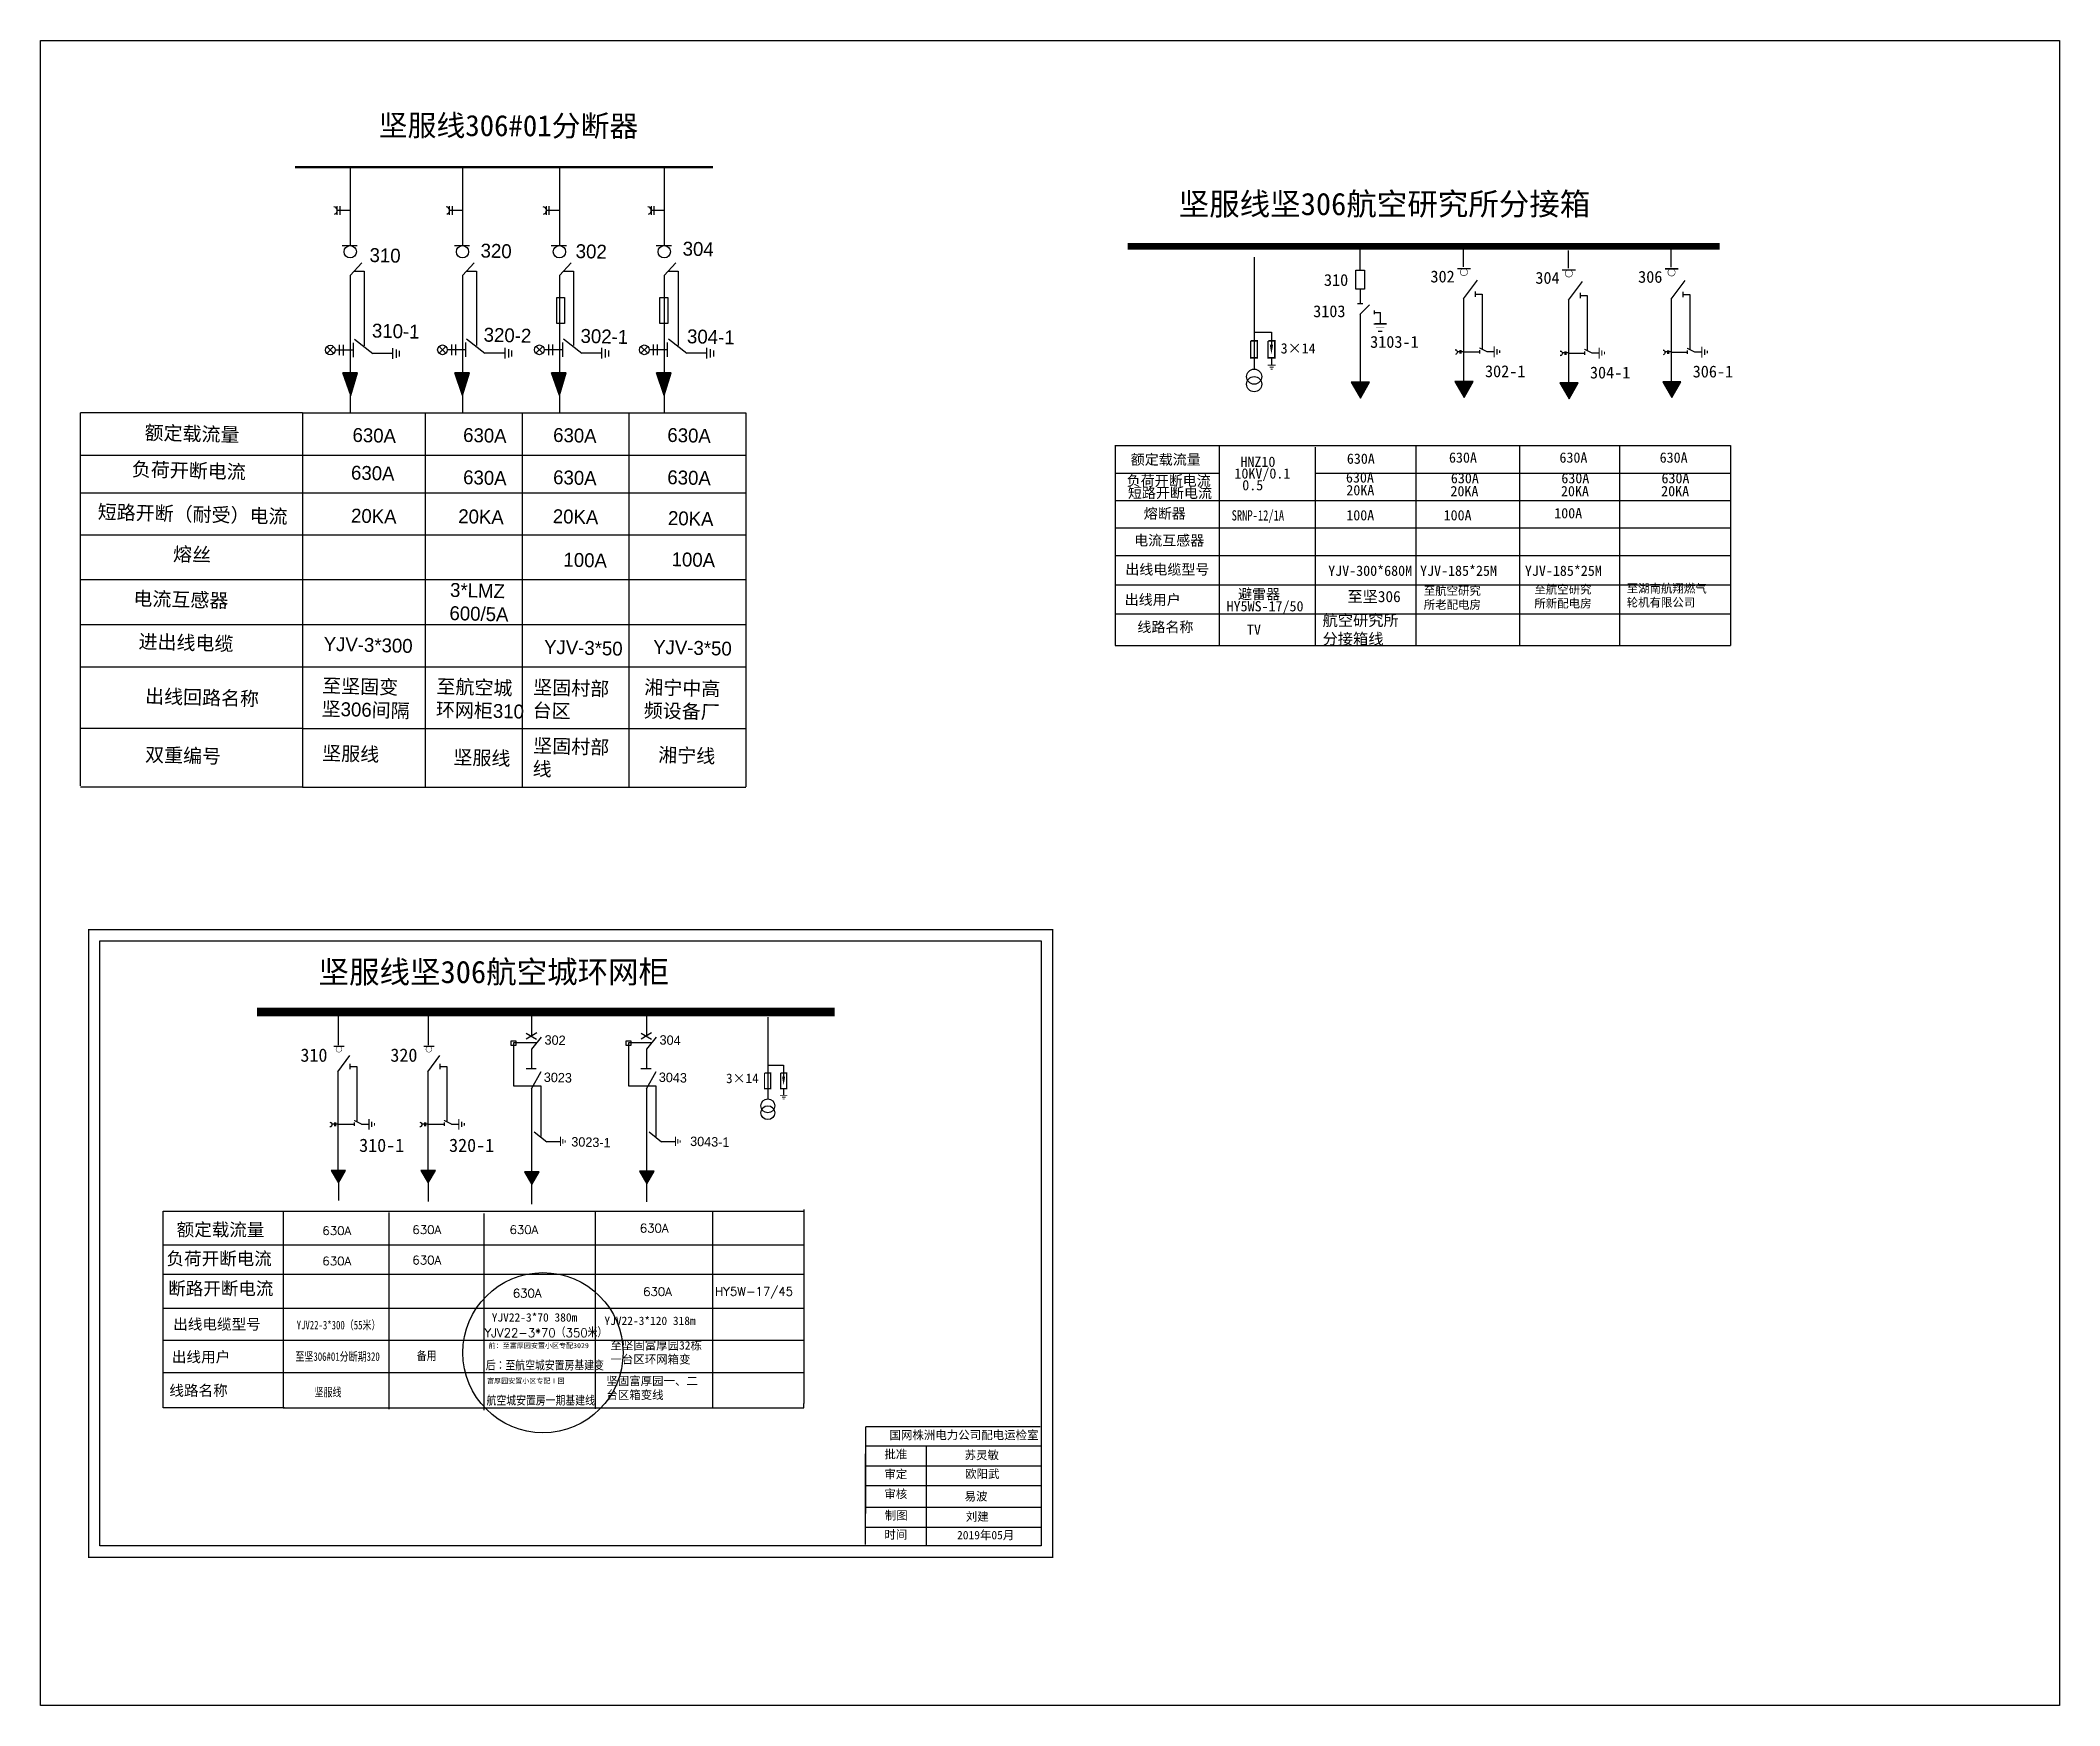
# Model space of a CAD drawing. Header units: millimetres. Extents: x 73 to 3160, y 190 to 2736.
import ezdxf

# ---------------------------------------------------------------- set-up
doc = ezdxf.new("R2010")
doc.units = ezdxf.units.MM
doc.layers.add('1', color=7, linetype='Continuous')
doc.layers.add('2', color=7, linetype='Continuous')
doc.styles.add('HZ', font='', dxfattribs={"width": 0.75})
doc.styles.add('Roman', font='romans', dxfattribs={"bigfont": 'bigfont'})
doc.styles.add('字体', font='', dxfattribs={"height": 2.5})
doc.styles.get('HZ').set_extended_font_data('楷体_GB2312')
doc.styles.get('字体').set_extended_font_data('楷体_GB2312')

# ---------------------------------------------------------------- blocks, each defined once
blk = doc.blocks.new('JD')
for points in [[(-2, 0.2), (-2, -0.2), (2, 0.2), (2, -0.2)], [(1, -1.2), (1, -0.8), (-1, -1.2), (-1, -0.8)], [(-0.5, -1.8), (-0.5, -2.2), (0.5, -1.8), (0.5, -2.2)]]:
    blk.add_trace(points)

msp = doc.modelspace()

# ---------------------------------------------------------------- hatches: boundary and pattern name
h = msp.add_hatch(color=256)
h.paths.add_polyline_path([(547.1, 2227.7), (535.2, 2227.7), (547.1, 2193.1)])
h.paths.add_polyline_path([(557.6, 2227.7), (547.1, 2227.7), (547.1, 2193.1)])
h = msp.add_hatch(color=256)
h.paths.add_polyline_path([(718, 2227.7), (706.1, 2227.7), (718, 2193.1)])
h.paths.add_polyline_path([(728.5, 2227.7), (718, 2227.7), (718, 2193.1)])
h = msp.add_hatch(color=256)
h.paths.add_polyline_path([(866.1, 2227.7), (854.2, 2227.7), (866.1, 2193.1)])
h.paths.add_polyline_path([(876.6, 2227.7), (866.1, 2227.7), (866.1, 2193.1)])
h = msp.add_hatch(color=256)
h.paths.add_polyline_path([(1026.5, 2227.7), (1014.6, 2227.7), (1026.5, 2193.1)])
h.paths.add_polyline_path([(1037, 2227.7), (1026.5, 2227.7), (1026.5, 2193.1)])
for color, points in [(7, [(2090.6, 2189), (2104.5, 2213.2), (2076.7, 2213.2)]), (7, [(2249.2, 2190.1), (2263.2, 2214.2), (2235.3, 2214.2)]), (7, [(2409.7, 2188.1), (2423.6, 2212.3), (2395.8, 2212.3)]), (7, [(2566.8, 2189.7), (2580.7, 2213.8), (2552.8, 2213.8)]), (0, [(528.2, 989.2), (539.3, 1008.5), (517.1, 1008.5)]), (0, [(665.7, 989.2), (676.8, 1008.5), (654.5, 1008.5)]), (0, [(824.2, 986.9), (835.3, 1006.2), (813, 1006.2)]), (0, [(999.9, 988.1), (1011.1, 1007.4), (988.8, 1007.4)])]:
    msp.add_hatch(color=color).paths.add_polyline_path(points)

# ---------------------------------------------------------------- linework, layer by layer
at = {"lineweight": 60}
msp.add_line((462, 2541.8), (1100.6, 2541.8), dxfattribs=at)
for p, q in [((546.4, 2541.8), (546.4, 2422.2)), ((718, 2541.8), (718, 2422.2)), ((866.1, 2541.8), (866.1, 2422.2)), ((1026.5, 2541.8), (1026.5, 2422.2)), ((526.6, 2469.1), (526.6, 2482.6)), ((546.4, 2475.8), (526.6, 2475.8)), ((530.9, 2469.1), (530.9, 2482.6)), ((698.2, 2469.1), (698.2, 2482.6)), ((718, 2475.8), (698.2, 2475.8)), ((702.5, 2469.1), (702.5, 2482.6)), ((846.3, 2469.1), (846.3, 2482.6)), ((866.1, 2475.8), (846.3, 2475.8)), ((850.6, 2469.1), (850.6, 2482.6)), ((1006.7, 2469.1), (1006.7, 2482.6)), ((1026.5, 2475.8), (1006.7, 2475.8)), ((1011, 2469.1), (1011, 2482.6)), ((534.1, 2422.2), (557.2, 2422.2)), ((705.7, 2422.2), (728.8, 2422.2)), ((853.8, 2422.2), (876.9, 2422.2)), ((1014.2, 2422.2), (1037.3, 2422.2)), ((546.4, 2376.3), (564.3, 2396)), ((552.5, 2383.1), (567.9, 2383.1)), ((567.9, 2383.1), (567.9, 2268.9)), ((718, 2376.3), (735.9, 2396)), ((724.1, 2383.1), (739.4, 2383.1)), ((739.4, 2383.1), (739.4, 2269.3)), ((866.1, 2376.3), (884, 2396)), ((872.3, 2383.1), (887.6, 2383.1)), ((887.6, 2383.1), (887.6, 2269.3)), ((1026.5, 2376.3), (1044.4, 2396)), ((1032.6, 2383.1), (1047.9, 2383.1)), ((1047.9, 2383.1), (1047.9, 2269.3)), ((1928.1, 2404.4), (1928.1, 2233.4)), ((2238.9, 2387.2), (2259, 2387.2)), ((2399.3, 2385.2), (2419.5, 2385.2)), ((2556.4, 2386.8), (2576.5, 2386.8)), ((546.4, 2376.3), (546.4, 2166.5)), ((718, 2376.3), (718, 2166.5)), ((866.1, 2376.3), (866.1, 2166.5)), ((1026.5, 2376.3), (1026.5, 2166.5)), ((2266.1, 2351.9), (2266.1, 2343.6)), ((2266.3, 2347.7), (2277, 2347.7)), ((2277, 2347.7), (2277, 2263.7)), ((2426.6, 2349.9), (2426.6, 2341.6)), ((2583.7, 2351.4), (2583.7, 2343.1)), ((2583.8, 2347.2), (2594.5, 2347.2)), ((2594.5, 2347.2), (2594.5, 2263.2)), ((2111.6, 2322.8), (2111.6, 2317.1)), ((2111.8, 2320), (2121.4, 2320)), ((2121.4, 2302.8), (2121.4, 2320.1)), ((2426.8, 2345.7), (2437.4, 2345.7)), ((2437.4, 2345.7), (2437.4, 2261.7)), ((1928, 2289.9), (1954.7, 2289.9)), ((1954.7, 2289.9), (1954.7, 2270.4)), ((2111.4, 2302.8), (2122, 2302.8)), ((2111.7, 2302.8), (2130.5, 2302.8)), ((2130.5, 2302.8), (2113.1, 2302.8)), ((2123.9, 2290.7), (2117.9, 2290.7)), ((2118.9, 2302.8), (2123.9, 2302.8)), ((510.6, 2257.2), (521, 2267.7)), ((521.1, 2257.2), (510.7, 2267.7)), ((551.1, 2262.4), (523.2, 2262.4)), ((530.1, 2254.4), (530.1, 2270.5)), ((536.2, 2254.3), (536.2, 2270.6)), ((551.1, 2273.4), (551.1, 2251.5)), ((552.8, 2279.3), (580.8, 2257.1)), ((611.4, 2257.1), (580.8, 2257.1)), ((611.4, 2248.9), (611.4, 2265.3)), ((617.1, 2250.5), (617.1, 2263.5)), ((621.9, 2252.4), (621.9, 2261.5)), ((692.6, 2257.6), (682.2, 2268.1)), ((682.2, 2257.6), (692.6, 2268.1)), ((722.6, 2262.8), (694.8, 2262.8)), ((701.6, 2254.8), (701.6, 2270.9)), ((707.8, 2254.7), (707.8, 2271)), ((722.6, 2273.8), (722.6, 2251.9)), ((724.3, 2279.7), (752.3, 2257.5)), ((783, 2257.5), (752.3, 2257.5)), ((783, 2249.3), (783, 2265.7)), ((788.6, 2251), (788.6, 2263.9)), ((793.5, 2252.8), (793.5, 2261.9)), ((830.3, 2257.6), (840.7, 2268.1)), ((840.8, 2257.6), (830.4, 2268.1)), ((870.8, 2262.8), (842.9, 2262.8)), ((849.8, 2254.8), (849.8, 2270.9)), ((855.9, 2254.7), (855.9, 2271)), ((870.8, 2273.8), (870.8, 2251.9)), ((872.5, 2279.7), (900.5, 2257.5)), ((931.2, 2257.5), (900.5, 2257.5)), ((931.2, 2249.3), (931.2, 2265.7)), ((936.8, 2251), (936.8, 2263.9)), ((941.6, 2252.8), (941.6, 2261.9)), ((1001.1, 2257.6), (990.7, 2268.1)), ((990.7, 2257.6), (1001.1, 2268.1)), ((1031.1, 2262.8), (1003.3, 2262.8)), ((1010.1, 2254.8), (1010.1, 2270.9)), ((1016.3, 2254.7), (1016.3, 2271)), ((1031.1, 2273.8), (1031.1, 2251.9)), ((1032.8, 2279.7), (1060.8, 2257.5)), ((1091.5, 2257.5), (1060.8, 2257.5)), ((1091.5, 2249.3), (1091.5, 2265.7)), ((1097.1, 2251), (1097.1, 2263.9)), ((1102, 2252.8), (1102, 2261.9)), ((2248.7, 2259.9), (2273.1, 2259.9)), ((2283.9, 2260.1), (2295.1, 2260.1)), ((2409.2, 2257.9), (2433.6, 2257.9)), ((2444.3, 2258.1), (2455.5, 2258.1)), ((2566.3, 2259.4), (2590.6, 2259.4)), ((2601.4, 2259.6), (2612.6, 2259.6)), ((557.6, 2227.7), (535.2, 2227.7)), ((547.1, 2193.1), (535.2, 2227.7)), ((547.1, 2193.1), (557.6, 2227.7)), ((718, 2193.1), (706.1, 2227.7)), ((728.5, 2227.7), (706.1, 2227.7)), ((718, 2193.1), (728.5, 2227.7)), ((866.1, 2193.1), (854.2, 2227.7)), ((876.6, 2227.7), (854.2, 2227.7)), ((866.1, 2193.1), (876.6, 2227.7)), ((1026.5, 2193.1), (1014.6, 2227.7)), ((1037, 2227.7), (1014.6, 2227.7)), ((1026.5, 2193.1), (1037, 2227.7)), ((1954.7, 2249.9), (1954.7, 2239.8)), ((133.9, 1596.1), (133.9, 2166.5)), ((473.5, 2166.5), (133.9, 2166.5)), ((473.5, 2166.5), (473.5, 1594.8)), ((473.5, 2166.5), (1151.2, 2166.5)), ((660.9, 2166.5), (660.9, 1594.8)), ((809.2, 2166.5), (809.2, 1594.8)), ((809.2, 2166.5), (809.2, 1594.8)), ((972.3, 2166.5), (972.3, 1594.8)), ((1151.2, 2166.5), (1151.2, 1594.8)), ((133.9, 2101.9), (1151.2, 2101.9)), ((1715.7, 2116.3), (1715.7, 1810.7)), ((1875, 2116.3), (1875, 1810.7)), ((2021.3, 2113.9), (2021.3, 1810.7)), ((2175.4, 2115.2), (2175.4, 1810.7)), ((2333.7, 2115.3), (2333.7, 1810.7)), ((2487, 2115.3), (2487, 1810.7)), ((2656.6, 2116.4), (2656.6, 1810.7)), ((2021.3, 2074.4), (2656.6, 2074.4)), ((133.9, 2044.2), (1151.2, 2044.2)), ((133.9, 1979.9), (1151.2, 1979.9)), ((133.9, 1911.7), (1151.2, 1911.7)), ((133.9, 1842.8), (1151.2, 1842.8)), ((133.9, 1778.4), (1151.2, 1778.4)), ((473.5, 1683.8), (133.9, 1683.8)), ((473.5, 1683.8), (1151.2, 1683.8)), ((473.5, 1594.4), (133.9, 1594.4)), ((473.5, 1594.4), (1151.2, 1594.4))]:
    msp.add_line(p, q)
at = {"color": 7}
for p, q in [((2090.3, 2384.7), (2090.3, 2419.3)), ((2248.1, 2389.5), (2248.1, 2416.5)), ((2408.6, 2387.5), (2408.6, 2414.5)), ((2565.6, 2389), (2565.6, 2416)), ((2090.3, 2355.2), (2090.3, 2333.5)), ((2086.4, 2333.5), (2094.5, 2333.5)), ((2089.8, 2316.7), (2104.5, 2331.5))]:
    msp.add_line(p, q, dxfattribs=at)
at = {"color": 0}
for p, q in [((2090.5, 2317), (2090.5, 2210.4)), ((2248.3, 2340.7), (2248.3, 2213.2)), ((2408.8, 2338.7), (2408.8, 2211.2)), ((2565.8, 2340.3), (2565.8, 2212.7)), ((528.5, 1199.9), (528.5, 1255)), ((666, 1199.9), (666, 1255)), ((823.4, 1245.1), (823.4, 1213.7)), ((999.2, 1245.1), (999.2, 1213.7)), ((1184.6, 1242.6), (1184.6, 1117.2)), ((831.4, 1218.6), (815.5, 1209)), ((815.5, 1218.1), (831.2, 1209.2)), ((838.4, 1211.9), (823.5, 1193.5)), ((1007.2, 1218.6), (991.3, 1209)), ((991.3, 1218.1), (1006.9, 1209.2)), ((1014.1, 1211.9), (999.3, 1193.5)), ((521.2, 1198.1), (537.3, 1198.1)), ((658.7, 1198.1), (674.8, 1198.1)), ((831, 1203.3), (795.8, 1203.3)), ((795.8, 1203.3), (795.8, 1137.6)), ((823.5, 1193.5), (823.5, 1164.1)), ((1006.8, 1203.3), (971.6, 1203.3)), ((971.6, 1203.3), (971.6, 1137.6)), ((999.3, 1193.5), (999.3, 1164.1)), ((527.5, 1159), (527.5, 1005.1)), ((545.7, 1171.5), (545.7, 1163.1)), ((545.9, 1167.3), (556.6, 1167.3)), ((556.6, 1167.3), (556.6, 1082.7)), ((665, 1159), (665, 1005.1)), ((683.2, 1171.5), (683.2, 1163.1)), ((683.4, 1167.3), (694.1, 1167.3)), ((694.1, 1167.3), (694.1, 1082.7)), ((815.1, 1164.1), (830.7, 1164.1)), ((823.4, 1133), (838.4, 1159.7)), ((990.8, 1164.1), (1006.5, 1164.1)), ((999.2, 1133), (1014.1, 1159.7)), ((1184.5, 1169.5), (1208.9, 1169.5)), ((1208.9, 1169.5), (1208.9, 1151.6)), ((795.8, 1137.6), (837.9, 1137.6)), ((823.4, 1133), (823.4, 956.6)), ((837.9, 1137.6), (837.9, 1060.2)), ((971.6, 1137.6), (1013.7, 1137.6)), ((999.2, 1133), (999.2, 960.1)), ((1013.7, 1137.6), (1013.7, 1060.2)), ((1208.9, 1132.8), (1208.9, 1123.6)), ((528.2, 1078.9), (552.7, 1078.9)), ((563.6, 1079.1), (574.8, 1079.1)), ((665.7, 1078.9), (690.2, 1078.9)), ((701, 1079.1), (712.3, 1079.1)), ((827.7, 1067.3), (846.7, 1052.2)), ((867.5, 1052.2), (846.7, 1052.2)), ((1003.5, 1067.3), (1022.4, 1052.2)), ((1043.2, 1052.2), (1022.4, 1052.2)), ((528.2, 989.2), (528.2, 962.6)), ((665.7, 989.2), (665.7, 960.9)), ((443.6, 946.1), (443.6, 645.4)), ((605.4, 944), (605.4, 643.3)), ((260.9, 894.8), (322, 894.8)), ((321.3, 894.8), (446.4, 894.8)), ((421.7, 894.8), (1239.6, 894.8)), ((260.2, 849.8), (321.4, 849.8)), ((320.7, 849.8), (445.7, 849.8)), ((443.6, 849.8), (1239.6, 849.8)), ((259.2, 749.1), (320.3, 749.1)), ((319.6, 749.1), (444.7, 749.1)), ((442.5, 749.1), (1239.6, 749.1)), ((1239.6, 645.4), (1239.6, 652.1)), ((443.6, 645.4), (1239.6, 645.4))]:
    msp.add_line(p, q, dxfattribs=at)
at = {"linetype": 'Continuous'}
for p, q in [((1715.4, 2116.4), (2656.6, 2116.4)), ((1715.7, 2074.4), (1875, 2074.4)), ((1715.7, 2032.5), (1931.6, 2032.5)), ((1929.8, 2032.5), (2656.6, 2032.5)), ((1715.7, 1990.6), (2656.6, 1990.6)), ((1715.7, 1948.2), (2656.6, 1948.2)), ((1715.7, 1903.6), (2656.6, 1903.6)), ((1715.7, 1859), (2656.6, 1859)), ((1715.7, 1810.7), (2656.6, 1810.7))]:
    msp.add_line(p, q, dxfattribs=at)
at = {"color": 0, "linetype": 'Continuous'}
for p, q in [((1334.2, 587.5), (1601.4, 587.5)), ((1426.9, 587.5), (1426.9, 435.6)), ((1334.2, 557), (1601.4, 557)), ((1334.2, 526.6), (1601.4, 526.6)), ((1334.2, 493.4), (1601.4, 493.4)), ((1334.2, 463), (1601.4, 463))]:
    msp.add_line(p, q, dxfattribs=at)
for points in [[(72.7, 2735.9), (3159.6, 2735.9), (3159.6, 190.2), (72.7, 190.2)], [(862, 2342.6), (874.1, 2342.6), (874.1, 2303), (862, 2303)], [(1019.7, 2342.6), (1031.8, 2342.6), (1031.8, 2303), (1019.7, 2303)]]:
    msp.add_lwpolyline(points, close=True)
for points, const_width in [([(1735, 2421.2), (2640.1, 2421.2)], 10.3), ([(2238.9, 2387.2), (2259, 2387.2)], 1.71), ([(2399.3, 2385.2), (2419.5, 2385.2)], 1.71), ([(2556.4, 2386.8), (2576.5, 2386.8)], 1.71), ([(2130.5, 2302.8), (2111.4, 2302.8)], 0.601), ([(2127.2, 2296.8), (2114.7, 2296.8)], 0.601), ([(2123.9, 2290.7), (2117.9, 2290.7)], 0.601), ([(1922.8, 2276.5), (1922.8, 2250.5), (1933.2, 2250.5), (1933.2, 2276.5), (1923.1, 2276.5)], 2.2), ([(1949.5, 2276.5), (1949.5, 2250.5), (1959.9, 2250.5), (1959.9, 2276.5), (1949.8, 2276.5)], 2.2), ([(2272.7, 2265.8), (2284.6, 2259.9)], 1.78), ([(2273.1, 2262.6), (2273.1, 2257.1)], 1.78), ([(2433.1, 2263.8), (2445, 2257.9)], 1.78), ([(2433.6, 2260.6), (2433.6, 2255.1)], 1.78), ([(2590.2, 2265.3), (2602.1, 2259.4)], 1.78), ([(2590.6, 2262.1), (2590.6, 2256.6)], 1.78)]:
    msp.add_lwpolyline(points, dxfattribs=dict(const_width=const_width))
at = {"color": 7}
for points in [[(2083.8, 2384.7), (2097.2, 2384.7), (2097.2, 2355.4), (2083.8, 2355.4)], [(2090.6, 2189), (2104.5, 2213.2), (2076.7, 2213.2)], [(2249.2, 2190.1), (2263.2, 2214.2), (2235.3, 2214.2)], [(2409.7, 2188.1), (2423.6, 2212.3), (2395.8, 2212.3)], [(2566.8, 2189.7), (2580.7, 2213.8), (2552.8, 2213.8)]]:
    msp.add_lwpolyline(points, close=True, dxfattribs=at)
at = {"const_width": 0.855}
for points in [[(2243.3, 2381.6, 1), (2254.4, 2381.6, 1)], [(2403.8, 2379.6, 1), (2414.9, 2379.6, 1)], [(2560.8, 2381.2, 1), (2571.9, 2381.2, 1)]]:
    msp.add_lwpolyline(points, format="xyb", close=True, dxfattribs=at)
for points, format in [([(1954.7, 2270.7, 5.13, 0, 0), (1954.7, 2256.1, 0, 0, 0)], "xyseb"), ([(2235.8, 2263, -0.877934), (2235.9, 2255.8)], "xyb"), ([(2396.2, 2261, -0.877934), (2396.4, 2253.8)], "xyb"), ([(2553.3, 2262.5, -0.877934), (2553.4, 2255.3)], "xyb")]:
    msp.add_lwpolyline(points, format=format)
for points in [[(2242.7, 2260), (2239, 2260)], [(2242.7, 2262.5), (2242.7, 2257)], [(2244.4, 2262.5), (2244.4, 2257)], [(2248.7, 2260), (2244.4, 2260)], [(2403.2, 2258), (2399.4, 2258)], [(2403.2, 2260.5), (2403.2, 2255)], [(2404.9, 2260.5), (2404.9, 2255)], [(2409.2, 2258), (2404.9, 2258)], [(2560.3, 2259.5), (2556.5, 2259.5)], [(2560.3, 2262), (2560.3, 2256.6)], [(2561.9, 2262), (2561.9, 2256.6)], [(2566.2, 2259.5), (2561.9, 2259.5)]]:
    msp.add_lwpolyline(points)
at = {"color": 0, "linetype": 'Continuous', "const_width": 2.14}
msp.add_lwpolyline([(146.4, 1376.6), (1620.1, 1376.6), (1620.1, 417), (146.4, 417)], close=True, dxfattribs=at)
at = {"color": 0, "linetype": 'Continuous'}
msp.add_lwpolyline([(163.7, 1359.3), (1602.8, 1359.3), (1602.8, 434.4), (163.7, 434.4)], close=True, dxfattribs=at)
at = {"color": 0}
for points, const_width in [([(403.9, 1250.6), (1287, 1250.6)], 13.1), ([(521.2, 1198.1), (537.3, 1198.1)], 1.37), ([(658.7, 1198.1), (674.8, 1198.1)], 1.37), ([(1179.7, 1157.3), (1179.7, 1133.4), (1189.2, 1133.4), (1189.2, 1157.3), (1180, 1157.3)], 2.02), ([(1204.2, 1157.3), (1204.2, 1133.4), (1213.7, 1133.4), (1213.7, 1157.3), (1204.5, 1157.3)], 2.02), ([(552.3, 1084.9), (564.2, 1078.9)], 1.8), ([(552.7, 1081.7), (552.7, 1076.2)], 1.8), ([(689.8, 1084.9), (701.7, 1078.9)], 1.8), ([(690.2, 1081.7), (690.2, 1076.2)], 1.8)]:
    msp.add_lwpolyline(points, dxfattribs=dict(at, const_width=const_width))
for points in [[(792.5, 1206.5), (799.5, 1206.5), (799.5, 1199.5), (792.5, 1199.5)], [(968.3, 1206.5), (975.2, 1206.5), (975.2, 1199.5), (968.3, 1199.5)], [(528.2, 989.2), (539.3, 1008.5), (517.1, 1008.5)], [(665.7, 989.2), (676.8, 1008.5), (654.5, 1008.5)], [(824.2, 986.9), (835.3, 1006.2), (813, 1006.2)], [(999.9, 988.1), (1011.1, 1007.4), (988.8, 1007.4)]]:
    msp.add_lwpolyline(points, close=True, dxfattribs=at)
at = {"color": 0, "const_width": 0.685}
for points in [[(524.7, 1193.6, 1), (533.6, 1193.6, 1)], [(662.2, 1193.6, 1), (671.1, 1193.6, 1)]]:
    msp.add_lwpolyline(points, format="xyb", close=True, dxfattribs=at)
at = {"color": 0}
for points, format in [([(1208.9, 1151.9, 4.71, 0, 0), (1208.9, 1138.5, 0, 0, 0)], "xyseb"), ([(515.2, 1082.1, -0.877934), (515.3, 1074.8)], "xyb"), ([(652.7, 1082.1, -0.877934), (652.8, 1074.8)], "xyb")]:
    msp.add_lwpolyline(points, format=format, dxfattribs=at)
for points in [[(522.2, 1081.5), (522.2, 1076.1)], [(523.8, 1081.5), (523.8, 1076.1)], [(659.7, 1081.5), (659.7, 1076.1)], [(661.3, 1081.5), (661.3, 1076.1)], [(522.2, 1079), (518.4, 1079)], [(528.2, 1079), (523.8, 1079)], [(659.7, 1079), (655.9, 1079)], [(665.7, 1079), (661.3, 1079)]]:
    msp.add_lwpolyline(points, dxfattribs=at)
at = {"color": 0, "linetype": 'Continuous', "const_width": 2.14}
for points in [[(1334.2, 616.6), (1334, 436.1)], [(1334.2, 616.6), (1601.4, 616.6)]]:
    msp.add_lwpolyline(points, dxfattribs=at)
for centre, radius in [((546.4, 2412.8), 9.37), ((718, 2412.8), 9.37), ((866.1, 2412.8), 9.37), ((1026.5, 2412.8), 9.37), ((515.8, 2262.4), 7.4), ((687.4, 2262.8), 7.4), ((835.5, 2262.8), 7.4), ((995.9, 2262.8), 7.4), ((1928.3, 2221.8), 11.5), ((1928.3, 2210.3), 11.5)]:
    msp.add_circle(centre, radius)
at = {"color": 0}
for centre in [(1184.8, 1107.1), (1184.8, 1096.6)]:
    msp.add_circle(centre, 10.6, dxfattribs=at)
at = {"color": 1}
msp.add_circle((841, 729.7), 122.4, dxfattribs=at)
for centre in [(520.8, 2475.8), (692.4, 2475.8), (840.5, 2475.8), (1000.9, 2475.8)]:
    msp.add_arc(centre, 5.79, 285.4746, 83.4913)
at = {"layer": '1'}
for points in [[(2235.8, 2263.1, -0.877934), (2235.9, 2255.9)], [(2396.2, 2261.1, -0.877934), (2396.3, 2253.9)], [(2553.3, 2262.6, -0.877934), (2553.4, 2255.4)]]:
    msp.add_lwpolyline(points, format="xyb", dxfattribs=at)
at = {"layer": '1', "color": 0}
for points in [[(515.1, 1082.2, -0.877934), (515.3, 1074.9)], [(652.6, 1082.2, -0.877934), (652.8, 1074.9)]]:
    msp.add_lwpolyline(points, format="xyb", dxfattribs=at)
at = {"layer": '2'}
for p, q in [((2248.3, 2340.6), (2269.9, 2369.4)), ((2408.8, 2338.6), (2430.4, 2367.4)), ((2565.8, 2340.1), (2587.4, 2368.9))]:
    msp.add_line(p, q, dxfattribs=at)
at = {"layer": '2', "color": 0}
for p, q in [((527.5, 1159), (546, 1183.8)), ((665, 1159), (683.5, 1183.8)), ((260.2, 645.4), (260.2, 946.1)), ((260.2, 946.1), (321.4, 946.1)), ((320.7, 946.1), (445.7, 946.1)), ((443.6, 946.1), (1239.6, 946.1)), ((750.6, 942.7), (750.6, 642)), ((920.8, 944.5), (920.8, 643.8)), ((1100.3, 945.9), (1100.3, 645.2)), ((1239.6, 948.8), (1239.6, 652.1)), ((260.2, 798), (419.9, 798)), ((317.6, 798), (442.6, 798)), ((440.5, 798), (1239.6, 798)), ((261.5, 699.3), (1239.6, 699.3)), ((321.4, 645.4), (260.2, 645.4)), ((445.7, 645.4), (320.7, 645.4))]:
    msp.add_line(p, q, dxfattribs=at)

# ---------------------------------------------------------------- block references
at = {"xscale": 4.164970990115762, "yscale": 4.164970990115762, "zscale": 4.164970990856052, "rotation": 90}
for p in [(2295.3, 2259.8), (2455.7, 2257.8), (2612.8, 2259.3)]:
    msp.add_blockref('JD', p, dxfattribs=at)
at = {"xscale": 3.078281270383741, "yscale": 3.078281269958097, "zscale": 3.078281270506157}
msp.add_blockref('JD', (1954.9, 2239.3), dxfattribs=at)
at = {"color": 0, "xscale": 2.823011861672512, "yscale": 2.823011844171333, "zscale": 2.823011846312208}
msp.add_blockref('JD', (1209.1, 1123.2), dxfattribs=at)
at = {"color": 0, "rotation": 90}
for p, xscale, yscale, zscale in [((575, 1078.8), 4.190408208626877, 4.190408208626877, 4.190408209369686), ((712.5, 1078.8), 4.190408208626877, 4.190408208626877, 4.190408209369686), ((867.9, 1052.7), 3.54927575270699, 3.54927575270699, 3.549275753336124), ((1043.6, 1052.7), 3.54927575270699, 3.54927575270699, 3.549275753336124)]:
    msp.add_blockref('JD', p, dxfattribs=dict(at, xscale=xscale, yscale=yscale, zscale=zscale))

# ---------------------------------------------------------------- texts
at = {"color": 0}
for s, height, p in [('310', 18.15, (2035, 2360.5)), ('302', 18.15, (2197.8, 2365.8)), ('304', 18.15, (2358.2, 2363.8)), ('306', 18.15, (2515.3, 2365.3)), ('3103', 18.15, (2018.5, 2312.7)), ('3103-1', 18.15, (2105.6, 2265.9)), ('302-1', 18.15, (2281.2, 2221)), ('304-1', 18.15, (2441.6, 2219)), ('306-1', 18.15, (2598.7, 2220.6)), ('310', 20.26, (470.2, 1174.5)), ('320', 20.26, (607.7, 1174.5)), ('310-1', 20.26, (560, 1036.7)), ('320-1', 20.26, (697.5, 1036.7))]:
    msp.add_text(s, height=height, dxfattribs=at).set_placement(p)
at = {"style": 'HZ'}
for s, height, p in [('3×14', 15.71, (1968.8, 2257.2)), ('额定载流量', 15.71, (1739.5, 2087.3)), ('HNZ10', 15.71, (1907.3, 2083.9)), ('630A', 15.71, (2070, 2088.6)), ('630A', 15.71, (2226.1, 2090.3)), ('630A', 15.71, (2395, 2090.3)), ('630A', 15.71, (2548.2, 2090.3)), ('负荷开断电流', 15.71, (1733.3, 2054.9)), ('10KV/0.1', 15.71, (1898.1, 2066)), ('630A', 15.71, (2068.6, 2059.9)), ('630A', 15.71, (2229, 2058.8)), ('630A', 15.71, (2397.9, 2058.8)), ('630A', 15.71, (2551, 2058.8)), ('短路开断电流', 15.71, (1735.3, 2036.3)), ('0.5', 15.71, (1910.1, 2048.1)), ('20KA', 15.71, (2069.2, 2040.5)), ('20KA', 15.71, (2228.4, 2039)), ('20KA', 15.71, (2397.3, 2039)), ('20KA', 15.71, (2550.5, 2039)), ('熔断器', 15.71, (1759.4, 2004.8)), ('100A', 15.71, (2069.1, 2002.1)), ('100A', 15.71, (2217.9, 2002.1)), ('100A', 15.71, (2387, 2005.3)), ('电流互感器', 15.71, (1744.8, 1963.7)), ('出线电缆型号', 15.71, (1731.3, 1919.3)), ('YJV-300*680M', 15.706, (2041.5, 1917.3)), ('YJV-185*25M', 15.706, (2181.9, 1917.3)), ('YJV-185*25M', 15.706, (2342.2, 1917.3)), ('出线用户 ', 15.71, (1730.3, 1873)), ('避雷器', 15.71, (1903.6, 1881.7)), ('HY5WS-17/50', 15.706, (1886.2, 1863)), ('线路名称', 15.71, (1749.7, 1831.3)), ('TV', 15.71, (1917.3, 1827.2))]:
    msp.add_text(s, height=height, dxfattribs=at).set_placement(p)
at = {"color": 0}
for s, height, style, p in [('3×14', 14.67, 'HZ', (1120.9, 1141.8)), ('额定载流量', 19.65, 'HZ', (281.1, 908.1)), ('630A', 13.1, 'Roman', (989.1, 913.6)), ('630A', 13.1, 'Roman', (503.9, 909.7)), ('630A', 13.1, 'Roman', (641.5, 911.2)), ('630A', 13.1, 'Roman', (789.9, 911.2)), ('负荷开断电流', 19.65, 'HZ', (265.6, 863.8)), ('630A', 13.1, 'Roman', (503.9, 863.3)), ('630A', 13.1, 'Roman', (641.5, 864.8)), ('断路开断电流', 19.65, 'HZ', (268.1, 818.1)), ('630A', 13.1, 'Roman', (794.9, 814.1)), ('630A', 13.1, 'Roman', (994.2, 816.5)), ('HY5W-17/45', 13.1, 'Roman', (1104.3, 816.9)), ('出线电缆型号', 16.37, 'HZ', (275.7, 765.1)), ('YJV22-3*70（350米）', 13.098, 'Roman', (751.6, 753.6)), ('出线用户', 16.37, 'HZ', (273.6, 715.1)), ('备用', 13.1, 'Roman', (648.1, 717.3)), ('后：至航空城安置房基建变', 13.098, 'Roman', (753.5, 702.8)), ('线路名称', 16.37, 'HZ', (269.8, 663.8)), ('航空城安置房一期基建线', 13.098, 'Roman', (754.8, 649.1))]:
    msp.add_text(s, height=height, dxfattribs=dict(at, style=style)).set_placement(p)
at = {"color": 0, "style": 'HZ', "width": 0.75}
for s, height, p in [('YJV22-3*300（55米）', 13.098, (464.5, 765.4)), ('至坚306#01分断期320', 13.098, (462.6, 717.3)), ('坚服线', 13.1, (491.8, 662.8))]:
    msp.add_text(s, height=height, dxfattribs=at).set_placement(p)
at = {"attachment_point": 1}
for s, insert, char_height, width, rotation in [('{\\fKaiTi_GB2312|b0|i0|c134|p49;\\P\\H4x;坚服线306#01分断器}', (590, 2635.8), 8.088, 3206.722, 359.8283), ('{\\f\uffbfﾬￌﾣﾤ_GB2312|b0|i0|c134|p49;\\H4x;\\P310}', (577.1, 2453.9), 5.321, 2109.685, 358.5424), ('{\\f\uffbfﾬￌﾣﾤ_GB2312|b0|i0|c134|p49;\\P\\H4x;320}', (746.2, 2434.1), 5.321, 2109.685, 358.5424), ('{\\f\uffbfﾬￌﾣﾤ_GB2312|b0|i0|c134|p49;\\P\\H4x;302}', (891.6, 2433.3), 5.321, 2109.685, 358.5424), ('{\\f\uffbfﾬￌﾣﾤ_GB2312|b0|i0|c134|p49;\\P\\H4x;304}', (1055.1, 2437.1), 5.321, 2109.685, 358.5424), ('{\\f\uffbfﾬￌﾣﾤ_GB2312|b0|i0|c134|p49;\\P\\H4x;310-1}', (580.1, 2311.8), 5.321, 2109.685, 358.5424), ('{\\f\uffbfﾬￌﾣﾤ_GB2312|b0|i0|c134|p49;\\P\\H4x;320-2}', (750.9, 2305.5), 5.321, 2109.685, 358.5424), ('{\\f\uffbfﾬￌﾣﾤ_GB2312|b0|i0|c134|p49;\\P\\H4x;302-1}', (899, 2303.7), 5.321, 2109.685, 358.5424), ('{\\f\uffbfﾬￌﾣﾤ_GB2312|b0|i0|c134|p49;\\P\\H4x;304-1}', (1061.8, 2303.1), 5.321, 2109.685, 358.5424), ('{\\f\uffbfﾬￌﾣﾤ_GB2312|b0|i0|c134|p49;\\H4x;额定载流量}', (232.3, 2147.2), 5.321, 2109.685, 358.5424), ('{\\f\uffbfﾬￌﾣﾤ_GB2312|b0|i0|c134|p49;\\H4x;630A}', (550.2, 2143.4), 5.321, 2109.685, 358.5424), ('{\\f\uffbfﾬￌﾣﾤ_GB2312|b0|i0|c134|p49;\\H4x;630A}', (719.3, 2143.4), 5.321, 2109.685, 358.5424), ('{\\f\uffbfﾬￌﾣﾤ_GB2312|b0|i0|c134|p49;\\H4x;630A}', (856.9, 2143.4), 5.321, 2109.685, 358.5424), ('{\\f\uffbfﾬￌﾣﾤ_GB2312|b0|i0|c134|p49;\\H4x;630A}', (1031.5, 2143.4), 5.321, 2109.685, 358.5424), ('{\\f\uffbfﾬￌﾣﾤ_GB2312|b0|i0|c134|p49;\\H4x;负荷开断电流}', (212.8, 2091.2), 5.321, 2109.685, 358.5424), ('{\\f\uffbfﾬￌﾣﾤ_GB2312|b0|i0|c134|p49;\\H4x;630A}', (547.9, 2085.8), 5.321, 2109.685, 358.5424), ('{\\f\uffbfﾬￌﾣﾤ_GB2312|b0|i0|c134|p49;\\H4x;630A}', (719.3, 2078.8), 5.321, 2109.685, 358.5424), ('{\\f\uffbfﾬￌﾣﾤ_GB2312|b0|i0|c134|p49;\\H4x;630A}', (856.9, 2078.8), 5.321, 2109.685, 358.5424), ('{\\f\uffbfﾬￌﾣﾤ_GB2312|b0|i0|c134|p49;\\H4x;630A}', (1031.5, 2078.8), 5.321, 2109.685, 358.5424), ('{\\f\uffbfﾬￌﾣﾤ_GB2312|b0|i0|c134|p49;\\H4x;短路开断（耐受）电流}', (160.6, 2026), 5.321, 2109.685, 358.5424), ('{\\f\uffbfﾬￌﾣﾤ_GB2312|b0|i0|c134|p49;\\H4x;20KA}', (547.9, 2020.1), 5.321, 2109.685, 358.5424), ('{\\f\uffbfﾬￌﾣﾤ_GB2312|b0|i0|c134|p49;\\H4x;20KA}', (711.8, 2019.2), 5.321, 2109.685, 358.5424), ('{\\f\uffbfﾬￌﾣﾤ_GB2312|b0|i0|c134|p49;\\H4x;20KA}', (856.4, 2019.2), 5.321, 2109.685, 358.5424), ('{\\f\uffbfﾬￌﾣﾤ_GB2312|b0|i0|c134|p49;\\H4x;20KA}', (1032.4, 2016.4), 5.321, 2109.685, 358.5424), ('{\\f\uffbfﾬￌﾣﾤ_GB2312|b0|i0|c134|p49;\\H4x;熔丝}', (275.8, 1961.5), 5.321, 2109.685, 358.5424), ('{\\f\uffbfﾬￌﾣﾤ_GB2312|b0|i0|c134|p49;\\H4x;100A}', (872.7, 1952.8), 5.321, 2109.685, 358.5424), ('{\\f\uffbfﾬￌﾣﾤ_GB2312|b0|i0|c134|p49;\\H4x;100A}', (1038, 1953.5), 5.321, 2109.685, 358.5424), ('{\\f\uffbfﾬￌﾣﾤ_GB2312|b0|i0|c134|p49;\\H4x;电流互感器}', (215.2, 1893.7), 5.321, 2109.685, 358.5424), ('{\\f\uffbfﾬￌﾣﾤ_GB2312|b0|i0|c134|p49;\\H4x;3*LMZ\\P600/5A}', (699.3, 1906.5), 5.321, 2109.685, 358.5424), ('{\\f\uffbfﾬￌﾣﾤ_GB2312|b0|i0|c134|p49;\\H4x;进出线电缆}', (223.1, 1827.7), 5.321, 2109.685, 358.5424), ('{\\f\uffbfﾬￌﾣﾤ_GB2312|b0|i0|c134|p49;\\H4x;YJV-3*300}', (506, 1824.1), 5.321, 2109.685, 358.5424), ('{\\f\uffbfﾬￌﾣﾤ_GB2312|b0|i0|c134|p49;\\H4x;YJV-3*50}', (842.9, 1819.5), 5.321, 2109.685, 358.5424), ('{\\f\uffbfﾬￌﾣﾤ_GB2312|b0|i0|c134|p49;\\H4x;YJV-3*50}', (1009.7, 1819.5), 5.321, 2109.685, 358.5424), ('{\\f\uffbfﾬￌﾣﾤ_GB2312|b0|i0|c134|p49;\\H4x;至坚固变\\P坚306间隔}', (503.9, 1760.4), 5.321, 2109.685, 358.5424), ('{\\fU+FFBFﾬￌﾣ\\U+|b0|i0|c134|p49;\\H4x;至航空城\\P环网柜310}', (678.6, 1759.2), 5.321, 2109.685, 358.5424), ('{\\f\uffbfﾬￌﾣﾤ_GB2312|b0|i0|c134|p49;\\H4x;坚固村部\\P台区}', (826.5, 1758), 5.321, 2109.685, 358.5424), ('{\\f\uffbfﾬￌﾣﾤ_GB2312|b0|i0|c134|p49;\\H4x;湘宁中高频设备厂}', (996.3, 1758), 5.321, 118.381, 358.5424), ('{\\f\uffbfﾬￌﾣﾤ_GB2312|b0|i0|c134|p49;\\H4x;出线回路名称}', (233.1, 1744.3), 5.321, 2109.685, 358.5424), ('{\\f\uffbfﾬￌﾣﾤ_GB2312|b0|i0|c134|p49;\\H4x;坚固村部\\P线}', (826.5, 1668.7), 5.321, 2109.685, 358.5424), ('{\\f\uffbfﾬￌﾣﾤ_GB2312|b0|i0|c134|p49;\\H4x;双重编号}', (233.1, 1654.9), 5.321, 2109.685, 358.5424), ('{\\f\uffbfﾬￌﾣﾤ_GB2312|b0|i0|c134|p49;\\H4x;坚服线}', (503.9, 1657.2), 5.321, 2109.685, 358.5424), ('{\\fU+FFBFﾬￌﾣ\\U+|b0|i0|c134|p49;\\H4x;坚服线}', (704.5, 1650.9), 5.321, 2109.685, 358.5424), ('{\\f\uffbfﾬￌﾣﾤ_GB2312|b0|i0|c134|p49;\\H4x;湘宁线}', (1017.6, 1654.5), 5.321, 155.126, 358.5424)]:
    msp.add_mtext(s, dxfattribs=dict(at, insert=insert, char_height=char_height, width=width, rotation=rotation))
for s, insert, char_height, width in [('{\\fSimSun|b0|i0|c134|p2;坚服线坚306航空研究所分接箱}', (1812.9, 2502.9), 34.182, 3604.692), ('{\\fSimSun|b0|i0|c134|p2;至坚306}', (2070.8, 1894.2), 17.091, 1802.346), ('{\\fSimSun|b0|i0|c134|p2;至航空研究所老配电房}', (2187.5, 1900.9), 12.818, 94.864), ('{\\fSimSun|b0|i0|c134|p2;至航空研究所新配电房}', (2356.6, 1902.9), 12.818, 94.864), ('{\\fSimSun|b0|i0|c134|p2;至湖南航翔燃气轮机有限公司}', (2497.8, 1904.4), 12.818, 136.122), ('{\\fSimSun|b0|i0|c134|p2;航空研究所分接箱线}', (2032.8, 1857.9), 17.091, 134.808), ('{\\fSimSun|b0|i0|c134|p2;坚服线坚306航空城环网柜}', (497.9, 1328.9), 34.182, 563.882), ('{\\fSimSun|b0|i0|c134|p2;YJV22-3*70 380m}', (762.7, 790.1), 12.818, 151.452), ('{\\fSimSun|b0|i0|c134|p2;YJV22-3*120 318m}', (935, 784.9), 12.818, 151.452), ('{\\fSimSun|b0|i0|c134|p2;前：至富厚园安置小区专配3029}', (757.9, 744.4), 7.691, 154.158), ('{\\fSimSun|b0|i0|c134|p2;至坚固富厚园32栋一台区环网箱变}', (944.2, 747.3), 12.818, 151.452), ('{\\fSimSun|b0|i0|c134|p2;富厚园安置小区专配Ⅰ回}', (755.5, 690.5), 7.691, 154.158), ('{\\fSimSun|b0|i0|c134|p2;坚固富厚园一、二台区箱变线}', (938, 692.9), 12.818, 151.452)]:
    msp.add_mtext(s, dxfattribs=dict(at, insert=insert, char_height=char_height, width=width))
at = {"insert": (1893.9, 2017.6), "char_height": 15.71, "width": 96.036, "attachment_point": 1, "style": 'HZ'}
msp.add_mtext('SRNP-12/1A', dxfattribs=at)
at = {"color": 0, "char_height": 3.606, "width": 1429.523, "attachment_point": 1, "rotation": 358.5424}
for s, insert in [('{\\f\uffbfﾬￌﾣﾤ_GB2312|b0|i0|c134|p49;\\H4x;\\P302}', (844.3, 1239.2)), ('{\\f\uffbfﾬￌﾣﾤ_GB2312|b0|i0|c134|p49;\\H4x;\\P304}', (1020.1, 1239.2)), ('{\\f\uffbfﾬￌﾣﾤ_GB2312|b0|i0|c134|p49;\\P\\H4x;3023}', (842.7, 1164.1)), ('{\\f\uffbfﾬￌﾣﾤ_GB2312|b0|i0|c134|p49;\\P\\H4x;3043}', (1018.5, 1164.1)), ('{\\f\uffbfﾬￌﾣﾤ_GB2312|b0|i0|c134|p49;\\P\\H4x;3023-1}', (884.7, 1065.5)), ('{\\f\uffbfﾬￌﾣﾤ_GB2312|b0|i0|c134|p49;\\P\\H4x;3043-1}', (1066.4, 1066.2))]:
    msp.add_mtext(s, dxfattribs=dict(at, insert=insert))
at = {"color": 0, "linetype": 'Continuous', "char_height": 12.853, "attachment_point": 1, "style": '字体'}
for s, insert, width in [('国网株洲电力公司配电运检室', (1370.7, 610.2), 351.405), ('{\\fKaiTi_GB2312|b0|i0|c134|p49;批准}', (1362.9, 580.9), 100.521), ('{\\fSimSun|b0|i0|c134|p2;苏灵敏}', (1485.6, 579.6), 100.521), ('\\f\uffbfﾬￌﾣﾤ_GB2312|b0|i0|c134|p49;审定', (1362.9, 550.4), 100.521), ('{\\fSimSun|b0|i0|c134|p2;欧阳武}', (1486.3, 551), 100.521), ('\\f\uffbfﾬￌﾣﾤ_GB2312|b0|i0|c134|p49;审核', (1362.9, 520.1), 100.521), ('{\\fSimSun|b0|i0|c134|p2;易波}', (1485.6, 516.5), 100.521), ('\\f\uffbfﾬￌﾣﾤ_GB2312|b0|i0|c134|p49;制图', (1363.6, 487.4), 100.521), ('{\\fSimSun|b0|i0|c134|p2;刘建}', (1487.5, 485.6), 100.521), ('\\f\uffbfﾬￌﾣﾤ_GB2312|b0|i0|c134|p49;时间', (1362.9, 458), 100.521), ('{\\fSimSun|b0|i0|c134|p2;2019年05月}', (1474.1, 457.3), 110.948)]:
    msp.add_mtext(s, dxfattribs=dict(at, insert=insert, width=width))

doc.saveas('drawing.dxf')
